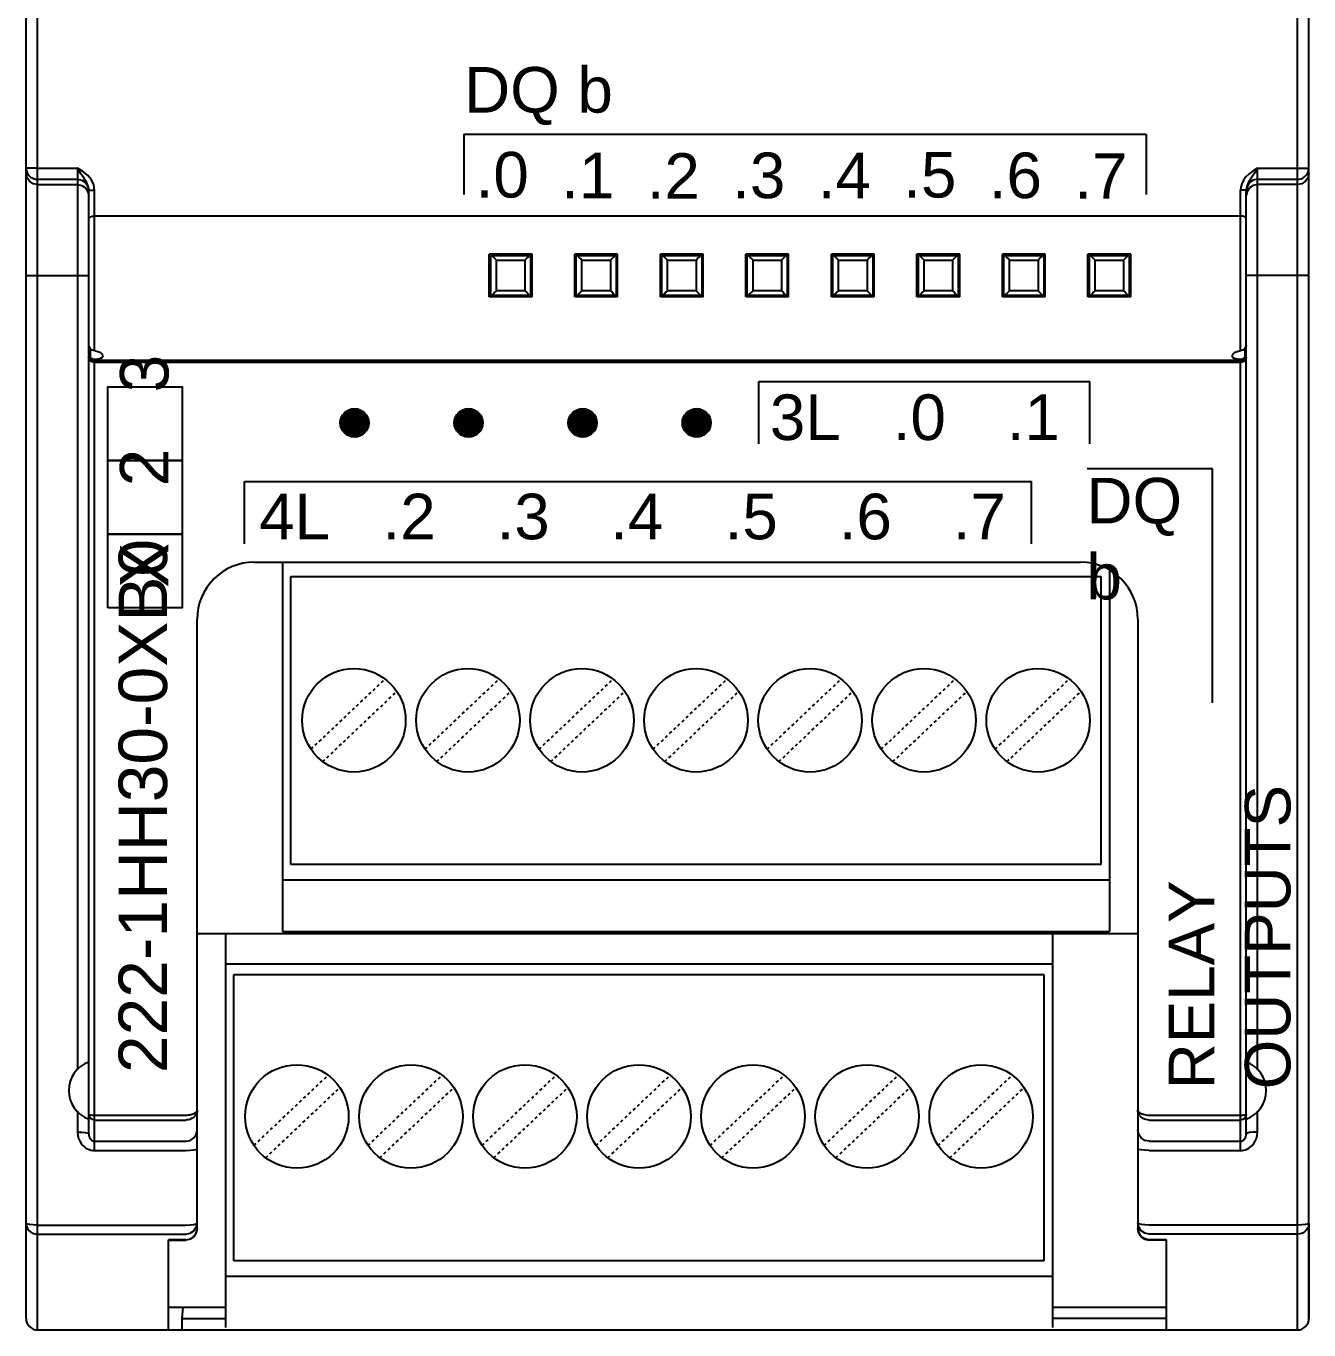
# Model space of a CAD drawing. Header units: inches. Extents: x 57 to 2760, y -193 to 2149.
# Drawn here: x 439.97 to 484.97, y 1503.68 to 1549.43 of the extents above; entities that cross this region are included whole.
import ezdxf

# ---------------------------------------------------------------- set-up
doc = ezdxf.new("R2010")
doc.units = ezdxf.units.IN
doc.header["$MEASUREMENT"] = 0
doc.linetypes.add('DOT', pattern=[0.2, 0.1, -0.1])
doc.styles.get("Standard").update_dxf_attribs({"font": 'arial.ttf'})

msp = doc.modelspace()

# ---------------------------------------------------------------- linework, layer by layer
at = {"color": 7, "linetype": 'Continuous'}
for p, q in [((440.37329, 1503.68422), (440.37329, 1603.68422)), ((484.57329, 1503.68422), (484.57329, 1603.68422)), ((439.97329, 1504.08422), (439.97329, 1603.28422)), ((484.97329, 1504.08422), (484.97329, 1603.28422)), ((439.97329, 1544.45532), (439.97329, 1563.09792)), ((484.97329, 1544.27052), (484.97329, 1563.09792)), ((440.37329, 1544.44652), (441.77329, 1544.44652)), ((441.77329, 1544.44652), (441.77329, 1512.807)), ((483.17329, 1512.807), (483.17329, 1544.44652)), ((483.17329, 1544.44652), (484.57329, 1544.44652)), ((484.9639, 1544.3695), (484.97329, 1544.45532)), ((440.37329, 1544.05684), (441.77329, 1544.05684)), ((440.37329, 1543.87204), (441.77329, 1543.87204)), ((442.14284, 1543.62605), (442.17329, 1543.47356)), ((442.17329, 1543.67629), (442.17329, 1543.67634)), ((442.17329, 1537.93337), (442.17329, 1543.6763)), ((442.27328, 1543.67221), (442.37329, 1543.67157)), ((442.37329, 1538.03858), (442.37329, 1543.67157)), ((482.67329, 1543.67221), (482.57329, 1543.67157)), ((482.57329, 1538.03858), (482.57329, 1543.67157)), ((482.77329, 1537.93337), (482.77329, 1543.67634)), ((482.80373, 1543.62605), (482.77329, 1543.47356)), ((483.17329, 1544.05684), (484.57329, 1544.05684)), ((484.57329, 1543.87204), (483.17329, 1543.87204)), ((482.57329, 1542.76809), (442.37329, 1542.76809)), ((456.22329, 1539.93422), (456.22329, 1541.43422)), ((457.72329, 1541.43422), (456.22329, 1541.43422)), ((456.27329, 1539.98422), (456.27329, 1541.38422)), ((456.27329, 1541.38422), (457.67329, 1541.38422)), ((457.67329, 1541.38422), (457.67329, 1539.98422)), ((457.72329, 1539.93422), (457.72329, 1541.43422)), ((459.22329, 1539.93422), (459.22329, 1541.43422)), ((460.72329, 1541.43422), (459.22329, 1541.43422)), ((459.27329, 1539.98422), (459.27329, 1541.38422)), ((459.27329, 1541.38422), (460.67329, 1541.38422)), ((460.67329, 1541.38422), (460.67329, 1539.98422)), ((460.72329, 1539.93422), (460.72329, 1541.43422)), ((462.22329, 1539.93422), (462.22329, 1541.43422)), ((463.72329, 1541.43422), (462.22329, 1541.43422)), ((462.27329, 1539.98422), (462.27329, 1541.38422)), ((462.27329, 1541.38422), (463.67329, 1541.38422)), ((463.67329, 1541.38422), (463.67329, 1539.98422)), ((463.72329, 1539.93422), (463.72329, 1541.43422)), ((465.22329, 1539.93422), (465.22329, 1541.43422)), ((466.72329, 1541.43422), (465.22329, 1541.43422)), ((465.27329, 1539.98422), (465.27329, 1541.38422)), ((465.27329, 1541.38422), (466.67329, 1541.38422)), ((466.67329, 1541.38422), (466.67329, 1539.98422)), ((466.72329, 1539.93422), (466.72329, 1541.43422)), ((468.22329, 1539.93422), (468.22329, 1541.43422)), ((469.72329, 1541.43422), (468.22329, 1541.43422)), ((468.27329, 1539.98422), (468.27329, 1541.38422)), ((468.27329, 1541.38422), (469.67329, 1541.38422)), ((469.67329, 1541.38422), (469.67329, 1539.98422)), ((469.72329, 1539.93422), (469.72329, 1541.43422)), ((471.22329, 1539.93422), (471.22329, 1541.43422)), ((472.72329, 1541.43422), (471.22329, 1541.43422)), ((471.27329, 1539.98422), (471.27329, 1541.38422)), ((471.27329, 1541.38422), (472.67329, 1541.38422)), ((472.67329, 1541.38422), (472.67329, 1539.98422)), ((472.72329, 1539.93422), (472.72329, 1541.43422)), ((474.22329, 1539.93422), (474.22329, 1541.43422)), ((475.72329, 1541.43422), (474.22329, 1541.43422)), ((474.27329, 1539.98422), (474.27329, 1541.38422)), ((474.27329, 1541.38422), (475.67329, 1541.38422)), ((475.67329, 1541.38422), (475.67329, 1539.98422)), ((475.72329, 1539.93422), (475.72329, 1541.43422)), ((477.22329, 1539.93422), (477.22329, 1541.43422)), ((478.72329, 1541.43422), (477.22329, 1541.43422)), ((477.27329, 1539.98422), (477.27329, 1541.38422)), ((477.27329, 1541.38422), (478.67329, 1541.38422)), ((478.67329, 1541.38422), (478.67329, 1539.98422)), ((478.72329, 1539.93422), (478.72329, 1541.43422)), ((456.22329, 1541.18422), (456.27329, 1541.18422)), ((456.47329, 1541.21993), (457.47329, 1541.21993)), ((456.47336, 1540.1485), (456.47336, 1541.21993)), ((457.47321, 1541.21993), (457.47321, 1540.1485)), ((459.47329, 1541.21993), (460.47329, 1541.21993)), ((459.47336, 1540.1485), (459.47336, 1541.21993)), ((460.47321, 1541.21993), (460.47321, 1540.1485)), ((462.47329, 1541.21993), (463.47329, 1541.21993)), ((462.47336, 1540.1485), (462.47336, 1541.21993)), ((463.47321, 1541.21993), (463.47321, 1540.1485)), ((465.47329, 1541.21993), (466.47329, 1541.21993)), ((465.47336, 1540.1485), (465.47336, 1541.21993)), ((466.47321, 1541.21993), (466.47321, 1540.1485)), ((468.47329, 1541.21993), (469.47329, 1541.21993)), ((468.47336, 1540.1485), (468.47336, 1541.21993)), ((469.47321, 1541.21993), (469.47321, 1540.1485)), ((471.47329, 1541.21993), (472.47329, 1541.21993)), ((471.47336, 1540.1485), (471.47336, 1541.21993)), ((472.47321, 1541.21993), (472.47321, 1540.1485)), ((474.47329, 1541.21993), (475.47329, 1541.21993)), ((474.47336, 1540.1485), (474.47336, 1541.21993)), ((475.47321, 1541.21993), (475.47321, 1540.1485)), ((477.47329, 1541.21993), (478.47329, 1541.21993)), ((477.47336, 1540.1485), (477.47336, 1541.21993)), ((478.47321, 1541.21993), (478.47321, 1540.1485)), ((478.67329, 1541.18422), (478.72329, 1541.18422)), ((439.97329, 1540.68422), (442.17329, 1540.68422)), ((484.97329, 1540.68422), (482.77329, 1540.68422)), ((456.22329, 1540.18422), (456.27329, 1540.18422)), ((457.67329, 1539.98422), (456.27329, 1539.98422)), ((457.47329, 1540.1485), (456.47329, 1540.1485)), ((460.67329, 1539.98422), (459.27329, 1539.98422)), ((460.47329, 1540.1485), (459.47329, 1540.1485)), ((463.67329, 1539.98422), (462.27329, 1539.98422)), ((463.47329, 1540.1485), (462.47329, 1540.1485)), ((466.67329, 1539.98422), (465.27329, 1539.98422)), ((466.47329, 1540.1485), (465.47329, 1540.1485)), ((469.67329, 1539.98422), (468.27329, 1539.98422)), ((469.47329, 1540.1485), (468.47329, 1540.1485)), ((472.67329, 1539.98422), (471.27329, 1539.98422)), ((472.47329, 1540.1485), (471.47329, 1540.1485)), ((475.67329, 1539.98422), (474.27329, 1539.98422)), ((475.47329, 1540.1485), (474.47329, 1540.1485)), ((478.67329, 1539.98422), (477.27329, 1539.98422)), ((478.47329, 1540.1485), (477.47329, 1540.1485)), ((478.67329, 1540.18422), (478.72329, 1540.18422)), ((457.72329, 1539.93422), (456.22329, 1539.93422)), ((460.72329, 1539.93422), (459.22329, 1539.93422)), ((463.72329, 1539.93422), (462.22329, 1539.93422)), ((466.72329, 1539.93422), (465.22329, 1539.93422)), ((469.72329, 1539.93422), (468.22329, 1539.93422)), ((472.72329, 1539.93422), (471.22329, 1539.93422)), ((475.72329, 1539.93422), (474.22329, 1539.93422)), ((478.72329, 1539.93422), (477.22329, 1539.93422)), ((442.22329, 1538.11532), (442.22329, 1537.8075)), ((482.72329, 1538.11532), (482.72329, 1537.8075)), ((442.17329, 1510.56805), (442.17329, 1537.89487)), ((442.37329, 1509.98165), (442.37329, 1537.74837)), ((482.57329, 1537.69563), (442.37329, 1537.69563)), ((482.57329, 1509.98165), (482.57329, 1537.74837)), ((482.75806, 1537.81863), (482.77329, 1537.89487)), ((482.77329, 1537.81211), (482.76272, 1537.75315)), ((482.77329, 1510.56805), (482.77329, 1537.89487)), ((482.77329, 1537.81211), (482.77329, 1537.89487)), ((482.57329, 1537.62824), (442.37329, 1537.62824)), ((450.9949, 1535.50489), (451.5001, 1536.01008)), ((450.99745, 1535.53063), (451.47435, 1536.00754)), ((450.99875, 1535.48554), (451.51945, 1536.00623)), ((451.0026, 1535.46618), (451.5388, 1536.00238)), ((451.00321, 1535.5596), (451.44539, 1536.00178)), ((451.00645, 1535.44683), (451.55816, 1535.99853)), ((451.00897, 1535.58856), (451.41643, 1535.99602)), ((451.0103, 1535.42748), (451.57751, 1535.99468)), ((451.01415, 1535.40813), (451.59686, 1535.99083)), ((451.01473, 1535.61752), (451.38746, 1535.99026)), ((451.018, 1535.38877), (451.61621, 1535.98698)), ((451.02049, 1535.64648), (451.3585, 1535.98449)), ((451.02185, 1535.36942), (451.63557, 1535.98313)), ((451.0257, 1535.35007), (451.65492, 1535.97929)), ((451.02625, 1535.67545), (451.32954, 1535.97873)), ((451.02955, 1535.33072), (451.67427, 1535.97544)), ((451.03442, 1535.70681), (451.29817, 1535.97057)), ((451.03584, 1535.3138), (451.69118, 1535.96915)), ((451.04513, 1535.29989), (451.70509, 1535.95986)), ((451.05442, 1535.28598), (451.719, 1535.95056)), ((451.06372, 1535.27208), (451.73291, 1535.94127)), ((451.07301, 1535.25817), (451.74682, 1535.93198)), ((451.08114, 1535.77674), (451.22825, 1535.92385)), ((451.0823, 1535.24426), (451.76073, 1535.92268)), ((451.0916, 1535.23035), (451.77464, 1535.91339)), ((451.10089, 1535.21644), (451.78854, 1535.9041)), ((451.11018, 1535.20253), (451.80245, 1535.8948)), ((451.11948, 1535.18862), (451.81636, 1535.88551)), ((451.12786, 1535.84666), (451.15833, 1535.87713)), ((451.12877, 1535.17472), (451.83027, 1535.87621)), ((451.13806, 1535.16081), (451.84418, 1535.86692)), ((451.15098, 1535.15052), (451.85446, 1535.85401)), ((451.16489, 1535.14123), (451.86376, 1535.8401)), ((454.99722, 1535.49326), (455.51172, 1536.00777)), ((454.99975, 1535.5422), (455.46279, 1536.00524)), ((455.00492, 1535.45456), (455.55043, 1536.00007)), ((455.01127, 1535.60013), (455.40486, 1535.99372)), ((455.01261, 1535.41585), (455.58913, 1535.99237)), ((455.02031, 1535.37715), (455.62784, 1535.98467)), ((455.02279, 1535.65805), (455.34693, 1535.98219)), ((455.02801, 1535.33844), (455.66654, 1535.97697)), ((455.04142, 1535.30545), (455.69954, 1535.96357)), ((455.05307, 1535.73474), (455.27025, 1535.95191)), ((455.06001, 1535.27763), (455.72736, 1535.94498)), ((455.07859, 1535.24981), (455.75517, 1535.92639)), ((455.09718, 1535.222), (455.78299, 1535.90781)), ((455.11577, 1535.19418), (455.81081, 1535.88922)), ((455.13435, 1535.16636), (455.83862, 1535.87063)), ((455.15933, 1535.14494), (455.86005, 1535.84565)), ((458.99722, 1535.49326), (459.51172, 1536.00777)), ((458.99975, 1535.5422), (459.46279, 1536.00524)), ((459.00492, 1535.45456), (459.55043, 1536.00007)), ((459.01127, 1535.60013), (459.40486, 1535.99372)), ((459.01261, 1535.41585), (459.58913, 1535.99237)), ((459.02031, 1535.37715), (459.62784, 1535.98467)), ((459.02279, 1535.65805), (459.34693, 1535.98219)), ((459.02801, 1535.33844), (459.66654, 1535.97697)), ((459.04142, 1535.30545), (459.69954, 1535.96357)), ((459.05307, 1535.73474), (459.27025, 1535.95191)), ((459.06001, 1535.27763), (459.72736, 1535.94498)), ((459.07859, 1535.24981), (459.75517, 1535.92639)), ((459.09718, 1535.222), (459.78299, 1535.90781)), ((459.11577, 1535.19418), (459.81081, 1535.88922)), ((459.13435, 1535.16636), (459.83862, 1535.87063)), ((459.15933, 1535.14494), (459.86005, 1535.84565)), ((462.99722, 1535.49326), (463.51172, 1536.00777)), ((462.99975, 1535.5422), (463.46279, 1536.00524)), ((463.00492, 1535.45456), (463.55043, 1536.00007)), ((463.01127, 1535.60013), (463.40486, 1535.99372)), ((463.01261, 1535.41585), (463.58913, 1535.99237)), ((463.02031, 1535.37715), (463.62784, 1535.98467)), ((463.02279, 1535.65805), (463.34693, 1535.98219)), ((463.02801, 1535.33844), (463.66654, 1535.97697)), ((463.04142, 1535.30545), (463.69954, 1535.96357)), ((463.05307, 1535.73474), (463.27025, 1535.95191)), ((463.06001, 1535.27763), (463.72736, 1535.94498)), ((463.07859, 1535.24981), (463.75517, 1535.92639)), ((463.09718, 1535.222), (463.78299, 1535.90781)), ((463.11577, 1535.19418), (463.81081, 1535.88922)), ((463.13435, 1535.16636), (463.83862, 1535.87063)), ((463.15933, 1535.14494), (463.86005, 1535.84565)), ((451.1788, 1535.13193), (451.87305, 1535.82619)), ((451.19271, 1535.12264), (451.88234, 1535.81228)), ((451.20661, 1535.11335), (451.89164, 1535.79837)), ((451.22052, 1535.10405), (451.90093, 1535.78446)), ((451.23443, 1535.09476), (451.91022, 1535.77055)), ((451.24834, 1535.08547), (451.91952, 1535.75665)), ((451.26225, 1535.07617), (451.92881, 1535.74274)), ((451.27616, 1535.06688), (451.93811, 1535.72883)), ((451.29007, 1535.05759), (451.9474, 1535.71492)), ((451.30464, 1535.04896), (451.95603, 1535.70035)), ((451.32399, 1535.04511), (451.95988, 1535.68099)), ((451.34335, 1535.04126), (451.96372, 1535.66164)), ((451.3627, 1535.03741), (451.96757, 1535.64229)), ((451.38205, 1535.03356), (451.97142, 1535.62294)), ((451.4014, 1535.02971), (451.97527, 1535.60358)), ((451.42076, 1535.02586), (451.97912, 1535.58423)), ((451.44011, 1535.02201), (451.98297, 1535.56488)), ((451.45946, 1535.01816), (451.98682, 1535.54553)), ((451.47881, 1535.01431), (451.99067, 1535.52617)), ((451.50042, 1535.01272), (451.99226, 1535.50456)), ((451.52939, 1535.01849), (451.9865, 1535.4756)), ((451.55835, 1535.02425), (451.98074, 1535.44663)), ((451.58731, 1535.03001), (451.97498, 1535.41767)), ((451.61628, 1535.03577), (451.96922, 1535.38871)), ((455.18715, 1535.12635), (455.87863, 1535.81783)), ((455.21497, 1535.10777), (455.89722, 1535.79002)), ((455.24279, 1535.08918), (455.91581, 1535.7622)), ((455.2706, 1535.07059), (455.93439, 1535.73438)), ((455.29842, 1535.05201), (455.95298, 1535.70657)), ((455.33562, 1535.0428), (455.96219, 1535.66937)), ((455.37432, 1535.0351), (455.96989, 1535.63066)), ((455.41303, 1535.0274), (455.97759, 1535.59196)), ((455.45173, 1535.0197), (455.98528, 1535.55325)), ((455.49044, 1535.012), (455.99298, 1535.51455)), ((455.54678, 1535.02195), (455.98304, 1535.4582)), ((455.60471, 1535.03347), (455.97152, 1535.40028)), ((459.18715, 1535.12635), (459.87863, 1535.81783)), ((459.21497, 1535.10777), (459.89722, 1535.79002)), ((459.24279, 1535.08918), (459.91581, 1535.7622)), ((459.2706, 1535.07059), (459.93439, 1535.73438)), ((459.29842, 1535.05201), (459.95298, 1535.70657)), ((459.33562, 1535.0428), (459.96219, 1535.66937)), ((459.37432, 1535.0351), (459.96989, 1535.63066)), ((459.41303, 1535.0274), (459.97759, 1535.59196)), ((459.45173, 1535.0197), (459.98528, 1535.55325)), ((459.49044, 1535.012), (459.99298, 1535.51455)), ((459.54678, 1535.02195), (459.98304, 1535.4582)), ((459.60471, 1535.03347), (459.97152, 1535.40028)), ((463.18715, 1535.12635), (463.87863, 1535.81783)), ((463.21497, 1535.10777), (463.89722, 1535.79002)), ((463.24279, 1535.08918), (463.91581, 1535.7622)), ((463.2706, 1535.07059), (463.93439, 1535.73438)), ((463.29842, 1535.05201), (463.95298, 1535.70657)), ((463.33562, 1535.0428), (463.96219, 1535.66937)), ((463.37432, 1535.0351), (463.96989, 1535.63066)), ((463.41303, 1535.0274), (463.97759, 1535.59196)), ((463.45173, 1535.0197), (463.98528, 1535.55325)), ((463.49044, 1535.012), (463.99298, 1535.51455)), ((463.54678, 1535.02195), (463.98304, 1535.4582)), ((463.60471, 1535.03347), (463.97152, 1535.40028)), ((451.64524, 1535.04153), (451.96346, 1535.35975)), ((451.6742, 1535.04729), (451.95769, 1535.33078)), ((451.72892, 1535.0788), (451.92618, 1535.27607)), ((451.79884, 1535.12553), (451.87946, 1535.20614)), ((455.66264, 1535.04499), (455.96, 1535.34235)), ((455.77092, 1535.10687), (455.89812, 1535.23407)), ((459.66264, 1535.04499), (459.96, 1535.34235)), ((459.77092, 1535.10687), (459.89812, 1535.23407)), ((463.66264, 1535.04499), (463.96, 1535.34235)), ((463.77092, 1535.10687), (463.89812, 1535.23407)), ((447.97338, 1530.62222), (476.97329, 1530.62222)), ((448.97329, 1530.62222), (448.97329, 1517.66422)), ((477.97329, 1530.35427), (477.97329, 1517.66422)), ((449.26329, 1530.12222), (477.68329, 1530.12222)), ((449.26329, 1520.01422), (449.26329, 1530.12222)), ((477.68329, 1520.01422), (477.68329, 1530.12222)), ((445.97329, 1507.23786), (445.97329, 1528.62222)), ((445.97329, 1511.39922), (445.97329, 1528.62222)), ((478.97329, 1528.62222), (478.97329, 1507.23786)), ((477.68329, 1520.01422), (449.26329, 1520.01422)), ((448.97329, 1519.47422), (477.97329, 1519.47422)), ((478.97329, 1517.57949), (445.97329, 1517.57949)), ((446.97329, 1517.57949), (446.97329, 1503.76422)), ((448.97329, 1517.66422), (477.97329, 1517.66422)), ((475.97329, 1517.57949), (475.97329, 1503.76422)), ((475.97329, 1516.51333), (446.97329, 1516.51333)), ((475.68329, 1516.14622), (447.26329, 1516.14622)), ((447.26329, 1506.11422), (447.26329, 1516.14622)), ((475.68329, 1506.11422), (475.68329, 1516.14622)), ((441.77329, 1511.36144), (441.77329, 1510.62822)), ((442.37329, 1511.22138), (445.57329, 1511.22138)), ((479.37329, 1511.22138), (482.57329, 1511.22138)), ((483.17329, 1510.62822), (483.17329, 1511.36144)), ((442.37329, 1511.04854), (445.57329, 1511.04854)), ((479.37329, 1511.04854), (482.57329, 1511.04854)), ((442.37329, 1510.30655), (445.57329, 1510.30655)), ((479.37329, 1510.30655), (482.57329, 1510.30655)), ((442.37329, 1509.98165), (445.57329, 1509.98165)), ((479.37329, 1509.98165), (482.57329, 1509.98165)), ((440.37329, 1507.3658), (445.57329, 1507.3658)), ((440.37329, 1507.04595), (445.57329, 1507.04595)), ((445.94268, 1507.2842), (445.97329, 1507.4325)), ((479.00389, 1507.2842), (478.97329, 1507.4325)), ((484.57329, 1507.3658), (479.37329, 1507.3658)), ((484.57329, 1507.04595), (479.37329, 1507.04595)), ((484.97329, 1507.4325), (484.97329, 1504.08422)), ((444.97329, 1503.68422), (444.97329, 1506.85052)), ((445.57329, 1506.85052), (444.97329, 1506.85052)), ((444.97329, 1506.83786), (445.57329, 1506.83786)), ((445.72449, 1506.86754), (445.57329, 1506.83786)), ((445.57329, 1506.85052), (445.68892, 1506.86706)), ((445.68892, 1506.86706), (445.79617, 1506.91623)), ((445.79617, 1506.91623), (445.8893, 1507.00039)), ((479.22208, 1506.86754), (479.37329, 1506.83786)), ((479.97329, 1506.85052), (479.37329, 1506.85052)), ((479.97329, 1506.83786), (479.37329, 1506.83786)), ((479.97329, 1503.68422), (479.97329, 1506.85052)), ((475.68329, 1506.11422), (447.26329, 1506.11422)), ((446.97329, 1505.57422), (475.97329, 1505.57422)), ((444.97329, 1504.48422), (446.97329, 1504.48422)), ((445.47329, 1504.48422), (445.44187, 1504.08422)), ((475.97329, 1504.48422), (479.97329, 1504.48422)), ((445.44187, 1504.08422), (445.44187, 1503.68422)), ((445.44187, 1504.08422), (446.97329, 1504.08422)), ((479.97329, 1504.08422), (475.97329, 1504.08422)), ((440.37329, 1503.68422), (484.57329, 1503.68422))]:
    msp.add_line(p, q, dxfattribs=at)
for p, q in [((455.32887, 1545.63612), (455.32887, 1543.52009)), ((455.32887, 1545.63612), (479.26797, 1545.63612)), ((479.26797, 1545.63612), (479.26797, 1543.52009)), ((465.67526, 1534.77219), (465.67526, 1536.96678)), ((465.67526, 1536.96678), (477.28262, 1536.96678)), ((477.28262, 1534.77219), (477.28262, 1536.96678)), ((481.59361, 1533.9007), (477.19931, 1533.9007)), ((481.59361, 1525.68973), (481.59361, 1533.9007)), ((447.64037, 1533.45933), (475.24773, 1533.45933)), ((447.64037, 1531.26474), (447.64037, 1533.45933)), ((475.24773, 1531.26474), (475.24773, 1533.45933))]:
    msp.add_line(p, q)
at = {"linetype": 'DOT'}
for p, q in [((449.96743, 1524.06099), (452.56651, 1526.52304)), ((453.96743, 1524.06099), (456.56651, 1526.52304)), ((457.96743, 1524.06099), (460.56651, 1526.52304)), ((461.96743, 1524.06099), (464.56651, 1526.52304)), ((465.96743, 1524.06099), (468.56651, 1526.52304)), ((469.96743, 1524.06099), (472.56651, 1526.52304)), ((473.96743, 1524.06099), (476.56651, 1526.52304)), ((450.38006, 1523.6254), (452.97914, 1526.08745)), ((454.38006, 1523.6254), (456.97914, 1526.08745)), ((458.38006, 1523.6254), (460.97914, 1526.08745)), ((462.38006, 1523.6254), (464.97914, 1526.08745)), ((466.38006, 1523.6254), (468.97914, 1526.08745)), ((470.38006, 1523.6254), (472.97914, 1526.08745)), ((474.38006, 1523.6254), (476.97914, 1526.08745)), ((447.96743, 1510.16099), (450.56651, 1512.62304)), ((451.96743, 1510.16099), (454.56651, 1512.62304)), ((455.96743, 1510.16099), (458.56651, 1512.62304)), ((459.96743, 1510.16099), (462.56651, 1512.62304)), ((463.96743, 1510.16099), (466.56651, 1512.62304)), ((467.96743, 1510.16099), (470.56651, 1512.62304)), ((471.96743, 1510.16099), (474.56651, 1512.62304)), ((448.38006, 1509.7254), (450.97914, 1512.18745)), ((452.38006, 1509.7254), (454.97914, 1512.18745)), ((456.38006, 1509.7254), (458.97914, 1512.18745)), ((460.38006, 1509.7254), (462.97914, 1512.18745)), ((464.38006, 1509.7254), (466.97914, 1512.18745)), ((468.38006, 1509.7254), (470.97914, 1512.18745)), ((472.38006, 1509.7254), (474.97914, 1512.18745))]:
    msp.add_line(p, q, dxfattribs=at)
at = {"color": 7, "linetype": 'Continuous'}
for points in [[(440.37329, 1544.44652), (440.21965, 1544.4472), (440.0895, 1544.44912), (440.00296, 1544.45199), (439.97329, 1544.45532)], [(439.97329, 1544.45532), (439.97839, 1544.39188), (439.99524, 1544.32513), (440.02578, 1544.25797), (440.07127, 1544.19405), (440.13166, 1544.13776), (440.20491, 1544.09386), (440.28714, 1544.06619), (440.37329, 1544.05684)], [(440.37329, 1543.87204), (440.22021, 1543.90237), (440.09044, 1543.98875), (440.00373, 1544.11803), (439.97329, 1544.27052)], [(442.17329, 1543.67634), (442.15495, 1543.80654), (442.09954, 1543.93964), (442.00723, 1544.08268), (441.88988, 1544.25268), (441.77329, 1544.44652)], [(442.37329, 1543.67157), (442.34588, 1543.85858), (442.26307, 1544.03938), (442.12454, 1544.20493), (441.94797, 1544.34125), (441.77329, 1544.44652)], [(483.17329, 1544.44652), (483.01548, 1544.35216), (482.87764, 1544.2535), (482.76281, 1544.14418), (482.67494, 1544.02557), (482.6157, 1543.90352), (482.58311, 1543.78385), (482.57329, 1543.67157)], [(483.17329, 1544.44652), (483.06801, 1544.27039), (482.97628, 1544.1346), (482.89981, 1544.02553), (482.84113, 1543.92868), (482.80158, 1543.83838), (482.77983, 1543.75386), (482.77329, 1543.67634)], [(484.57329, 1544.44652), (484.72692, 1544.4472), (484.85707, 1544.44912), (484.94361, 1544.45199), (484.97329, 1544.45532)], [(484.57329, 1544.05684), (484.63696, 1544.06192), (484.70397, 1544.07871), (484.77138, 1544.10914), (484.83556, 1544.15445), (484.89206, 1544.21461), (484.93612, 1544.28758), (484.9639, 1544.3695)], [(484.97329, 1544.27052), (484.94284, 1544.11803), (484.85613, 1543.98875), (484.72636, 1543.90237), (484.57329, 1543.87204)], [(441.77329, 1544.05684), (441.92636, 1544.02651), (442.05613, 1543.94013), (442.14284, 1543.81085), (442.16984, 1543.67561)], [(441.77329, 1543.87204), (441.92636, 1543.84171), (442.05613, 1543.75533), (442.14284, 1543.62605)], [(442.17329, 1543.67634), (442.20008, 1543.67396), (442.27328, 1543.67221)], [(482.77329, 1543.67634), (482.74649, 1543.67396), (482.67329, 1543.67221)], [(483.17329, 1544.05684), (483.02021, 1544.02651), (482.89044, 1543.94013), (482.80373, 1543.81085), (482.77674, 1543.67565)], [(483.17329, 1543.87204), (483.02021, 1543.84171), (482.89044, 1543.75533), (482.80373, 1543.62605)], [(442.17329, 1542.68778), (442.18719, 1542.7176), (442.22848, 1542.74354), (442.29334, 1542.76153), (442.37329, 1542.76809)], [(482.77329, 1542.68778), (482.75938, 1542.7176), (482.71809, 1542.74354), (482.65323, 1542.76153), (482.57329, 1542.76809)], [(456.47329, 1541.21993), (456.41903, 1541.27507), (456.36654, 1541.32981), (456.31595, 1541.38422)], [(457.47329, 1541.21993), (457.52754, 1541.27507), (457.58003, 1541.32981), (457.63062, 1541.38422)], [(459.47329, 1541.21993), (459.41904, 1541.27505), (459.36655, 1541.3298), (459.31595, 1541.38422)], [(460.47329, 1541.21993), (460.52753, 1541.27505), (460.58002, 1541.3298), (460.63062, 1541.38422)], [(462.47329, 1541.21993), (462.41906, 1541.27504), (462.36656, 1541.32979), (462.31595, 1541.38422)], [(463.47329, 1541.21993), (463.52751, 1541.27504), (463.58001, 1541.32979), (463.63062, 1541.38422)], [(465.47329, 1541.21993), (465.41907, 1541.27503), (465.36658, 1541.32977), (465.31595, 1541.38422)], [(466.47329, 1541.21993), (466.5275, 1541.27503), (466.57999, 1541.32977), (466.63062, 1541.38422)], [(468.47329, 1541.21993), (468.41908, 1541.27502), (468.36659, 1541.32976), (468.31595, 1541.38422)], [(469.47329, 1541.21993), (469.52749, 1541.27502), (469.57998, 1541.32976), (469.63062, 1541.38422)], [(471.47329, 1541.21993), (471.41909, 1541.27501), (471.36659, 1541.32975), (471.31595, 1541.38422)], [(472.47329, 1541.21993), (472.52748, 1541.27501), (472.57997, 1541.32975), (472.63062, 1541.38422)], [(474.47329, 1541.21993), (474.4191, 1541.275), (474.3666, 1541.32975), (474.31595, 1541.38422)], [(475.47329, 1541.21993), (475.52747, 1541.275), (475.57997, 1541.32975), (475.63062, 1541.38422)], [(477.47329, 1541.21993), (477.4191, 1541.275), (477.3666, 1541.32974), (477.31595, 1541.38422)], [(478.47329, 1541.21993), (478.52747, 1541.275), (478.57997, 1541.32974), (478.63062, 1541.38422)], [(456.47329, 1540.1485), (456.41903, 1540.09337), (456.36654, 1540.03862), (456.31595, 1539.98422)], [(457.47329, 1540.1485), (457.52754, 1540.09337), (457.58003, 1540.03862), (457.63062, 1539.98422)], [(459.47329, 1540.1485), (459.41904, 1540.09338), (459.36655, 1540.03864), (459.31595, 1539.98422)], [(460.47329, 1540.1485), (460.52753, 1540.09338), (460.58002, 1540.03864), (460.63062, 1539.98422)], [(462.47329, 1540.1485), (462.41906, 1540.0934), (462.36656, 1540.03865), (462.31595, 1539.98422)], [(463.47329, 1540.1485), (463.52751, 1540.0934), (463.58001, 1540.03865), (463.63062, 1539.98422)], [(465.47329, 1540.1485), (465.41907, 1540.09341), (465.36658, 1540.03866), (465.31595, 1539.98422)], [(466.47329, 1540.1485), (466.5275, 1540.09341), (466.57999, 1540.03866), (466.63062, 1539.98422)], [(468.47329, 1540.1485), (468.41908, 1540.09342), (468.36659, 1540.03868), (468.31595, 1539.98422)], [(469.47329, 1540.1485), (469.52749, 1540.09342), (469.57998, 1540.03868), (469.63062, 1539.98422)], [(471.47329, 1540.1485), (471.41909, 1540.09343), (471.36659, 1540.03868), (471.31595, 1539.98422)], [(472.47329, 1540.1485), (472.52748, 1540.09343), (472.57997, 1540.03868), (472.63062, 1539.98422)], [(474.47329, 1540.1485), (474.4191, 1540.09344), (474.3666, 1540.03869), (474.31595, 1539.98422)], [(475.47329, 1540.1485), (475.52747, 1540.09344), (475.57997, 1540.03869), (475.63062, 1539.98422)], [(477.47329, 1540.1485), (477.4191, 1540.09344), (477.3666, 1540.03869), (477.31595, 1539.98422)], [(478.47329, 1540.1485), (478.52747, 1540.09344), (478.57997, 1540.03869), (478.63062, 1539.98422)], [(442.22329, 1538.11532), (442.1861, 1538.17415), (442.17329, 1538.24119)], [(442.37329, 1538.03858), (442.29144, 1538.06507), (442.22329, 1538.11532)], [(482.72329, 1538.11532), (482.65515, 1538.06509), (482.57329, 1538.03858)], [(482.77329, 1538.24119), (482.76041, 1538.17399), (482.72329, 1538.11532)], [(442.17329, 1537.93337), (442.1861, 1537.86633), (442.22329, 1537.8075)], [(442.37329, 1537.69563), (442.29675, 1537.7108), (442.23186, 1537.75399), (442.18851, 1537.81863), (442.17329, 1537.89487)], [(442.37329, 1537.62824), (442.31169, 1537.63718), (442.25702, 1537.6625), (442.21334, 1537.70172), (442.18388, 1537.75307), (442.17329, 1537.81211)], [(442.22329, 1537.8075), (442.29145, 1537.76081), (442.37329, 1537.74837)], [(442.67329, 1537.86514), (442.65233, 1537.91444), (442.59113, 1537.96434), (442.495, 1538.00805), (442.37329, 1538.03858)], [(442.37329, 1537.74837), (442.495, 1537.76268), (442.59113, 1537.78703), (442.65233, 1537.82161), (442.67329, 1537.86514)], [(482.57329, 1538.03858), (482.45157, 1538.00805), (482.35544, 1537.96434), (482.29424, 1537.91444), (482.27329, 1537.86514)], [(482.27329, 1537.86514), (482.29424, 1537.82161), (482.35544, 1537.78703), (482.45157, 1537.76268), (482.57329, 1537.74837)], [(482.57329, 1537.69563), (482.64982, 1537.7108), (482.71471, 1537.75399), (482.75806, 1537.81863)], [(482.57329, 1537.74837), (482.65516, 1537.76082), (482.72329, 1537.8075)], [(482.76272, 1537.75315), (482.73344, 1537.70197), (482.68978, 1537.66265), (482.63496, 1537.6372), (482.57329, 1537.62824)], [(482.72329, 1537.8075), (482.76041, 1537.86617), (482.77329, 1537.93337)], [(442.37329, 1511.04854), (442.29771, 1511.06286), (442.23279, 1511.10423), (442.18862, 1511.16755), (442.17329, 1511.24173)], [(442.17329, 1511.24173), (442.18862, 1511.23392), (442.23279, 1511.22725), (442.29771, 1511.22289), (442.37329, 1511.22138)], [(445.97329, 1511.39929), (445.96953, 1511.35131), (445.96, 1511.30961), (445.94506, 1511.26983), (445.92449, 1511.23138), (445.8987, 1511.1953), (445.86845, 1511.16255), (445.8347, 1511.1338), (445.79731, 1511.1087), (445.75607, 1511.0873), (445.71194, 1511.07028), (445.66614, 1511.05812), (445.61993, 1511.05093), (445.57329, 1511.04854)], [(445.57329, 1511.22138), (445.61993, 1511.2226), (445.66615, 1511.22624), (445.71194, 1511.23242), (445.75608, 1511.24105), (445.79732, 1511.2519), (445.8347, 1511.26463), (445.86845, 1511.27921), (445.8987, 1511.29583), (445.92449, 1511.31412), (445.94506, 1511.33362), (445.96, 1511.35379), (445.96953, 1511.37493), (445.97329, 1511.39922)], [(479.37327, 1511.04854), (479.30836, 1511.05319), (479.25092, 1511.06535), (479.20076, 1511.08284), (479.15735, 1511.10403), (479.11992, 1511.12786), (479.08755, 1511.15381), (479.05917, 1511.1821), (479.03418, 1511.21323), (479.01294, 1511.247), (478.99598, 1511.28279), (478.98364, 1511.31996), (478.97604, 1511.35811), (478.97329, 1511.39927)], [(478.97329, 1511.39925), (478.97604, 1511.37838), (478.98364, 1511.35904), (478.99597, 1511.3402), (479.01293, 1511.32205), (479.03417, 1511.30493), (479.05916, 1511.28914), (479.08753, 1511.27479), (479.11989, 1511.26163), (479.15732, 1511.24954), (479.20071, 1511.23879), (479.25086, 1511.22992), (479.3083, 1511.22375), (479.37319, 1511.22139)], [(482.77329, 1511.24173), (482.75806, 1511.1678), (482.71471, 1511.10512), (482.64982, 1511.06325), (482.57329, 1511.04854)], [(482.57329, 1511.22138), (482.65007, 1511.22294), (482.71534, 1511.22741), (482.75842, 1511.23403), (482.77329, 1511.24173)], [(445.57329, 1510.30655), (445.72636, 1510.33596), (445.85613, 1510.41972), (445.94284, 1510.54506), (445.97329, 1510.69292)], [(479.37329, 1510.30655), (479.22021, 1510.33596), (479.09044, 1510.41972), (479.00373, 1510.54506), (478.97329, 1510.69292)], [(441.77329, 1510.62822), (441.78439, 1510.50442), (441.81329, 1510.39616), (441.85468, 1510.30314), (441.90469, 1510.22449), (441.95992, 1510.15963), (442.01731, 1510.10779), (442.07485, 1510.06734), (442.13211, 1510.03621), (442.18985, 1510.01262), (442.24924, 1509.99562), (442.31057, 1509.98519), (442.37329, 1509.98165)], [(441.77329, 1510.62822), (441.92636, 1510.62364), (442.05613, 1510.6106), (442.14284, 1510.59108), (442.17329, 1510.56805)], [(442.17329, 1510.56805), (442.17699, 1510.518), (442.18662, 1510.47423), (442.20042, 1510.43662), (442.21709, 1510.4048), (442.2355, 1510.37857), (442.25463, 1510.35759), (442.27381, 1510.34122), (442.2929, 1510.32863), (442.31214, 1510.31908), (442.33194, 1510.31221), (442.35238, 1510.30798), (442.37329, 1510.30655)], [(482.57329, 1509.98165), (482.62827, 1509.98437), (482.68464, 1509.99289), (482.74261, 1510.00794), (482.80213, 1510.03054), (482.86285, 1510.06196), (482.9239, 1510.10357), (482.98373, 1510.15667), (483.0404, 1510.2225), (483.09132, 1510.30207), (483.13322, 1510.39598), (483.16224, 1510.50476), (483.17329, 1510.62822)], [(482.57329, 1510.30655), (482.59162, 1510.30765), (482.61041, 1510.3111), (482.62973, 1510.31719), (482.64957, 1510.32634), (482.66981, 1510.33906), (482.69016, 1510.35589), (482.7101, 1510.37737), (482.72898, 1510.40399), (482.74595, 1510.43617), (482.75992, 1510.47414), (482.7696, 1510.51812), (482.77329, 1510.56805)], [(483.17329, 1510.62822), (483.02021, 1510.62364), (482.89044, 1510.6106), (482.80373, 1510.59108), (482.77329, 1510.56805)], [(445.57329, 1509.98165), (445.72636, 1509.98633), (445.85613, 1509.99965), (445.94284, 1510.01959), (445.97329, 1510.04311)], [(479.37329, 1509.98165), (479.22021, 1509.98633), (479.09044, 1509.99965), (479.00373, 1510.01959), (478.97329, 1510.04311)], [(439.97329, 1507.4325), (439.97848, 1507.37042), (439.99557, 1507.30528), (440.02647, 1507.23991), (440.07235, 1507.17785), (440.13305, 1507.12343), (440.20629, 1507.08124), (440.28807, 1507.05482), (440.37329, 1507.04595)], [(440.37329, 1507.3658), (440.21994, 1507.37089), (440.09003, 1507.3854), (440.0034, 1507.40711), (439.97329, 1507.4325)], [(445.57329, 1507.3658), (445.72539, 1507.37081), (445.85562, 1507.38525), (445.94268, 1507.40691), (445.97329, 1507.4325)], [(445.57329, 1507.04595), (445.72539, 1507.07499), (445.85562, 1507.15868), (445.94268, 1507.2842)], [(445.97329, 1507.23786), (445.94389, 1507.08735), (445.85684, 1506.95573), (445.72449, 1506.86754)], [(445.8893, 1507.00039), (445.95214, 1507.1136), (445.97329, 1507.23786)], [(479.37329, 1507.3658), (479.22118, 1507.37081), (479.09095, 1507.38525), (479.00389, 1507.40691), (478.97329, 1507.4325)], [(478.97329, 1507.23786), (479.00268, 1507.08735), (479.08973, 1506.95573), (479.22208, 1506.86754)], [(479.37329, 1506.85052), (479.25765, 1506.86706), (479.1504, 1506.91623), (479.05728, 1507.00039), (478.99443, 1507.1136), (478.97329, 1507.23786)], [(479.37329, 1507.04595), (479.22118, 1507.07499), (479.09095, 1507.15868), (479.00389, 1507.2842)], [(484.97329, 1507.4325), (484.94317, 1507.40711), (484.85654, 1507.3854), (484.72663, 1507.37089), (484.57329, 1507.3658)], [(484.97329, 1507.4325), (484.96881, 1507.37481), (484.95361, 1507.31275), (484.92525, 1507.24884), (484.88184, 1507.18651), (484.8224, 1507.13006), (484.7482, 1507.08487), (484.66323, 1507.05585), (484.57329, 1507.04595)]]:
    msp.add_lwpolyline(points, dxfattribs=at)
for points in [[(442.84648, 1534.19054), (442.84648, 1536.77397), (445.45164, 1536.77397), (445.45164, 1534.19054)], [(442.84648, 1531.60711), (442.84648, 1534.19054), (445.45164, 1534.19054), (445.45164, 1531.60711)], [(442.84648, 1529.02368), (442.84648, 1531.60711), (445.45164, 1531.60711), (445.45164, 1529.02368)]]:
    msp.add_lwpolyline(points, close=True)
for centre, radius in [((451.49362, 1535.51137), 0.5), ((455.49362, 1535.51137), 0.5), ((459.49362, 1535.51137), 0.5), ((463.49362, 1535.51137), 0.5), ((451.47329, 1525.07422), 1.815), ((455.47329, 1525.07422), 1.815), ((459.47329, 1525.07422), 1.815), ((463.47329, 1525.07422), 1.815), ((467.47329, 1525.07422), 1.815), ((471.47329, 1525.07422), 1.815), ((475.47329, 1525.07422), 1.815), ((449.47329, 1511.17422), 1.815), ((453.47329, 1511.17422), 1.815), ((457.47329, 1511.17422), 1.815), ((461.47329, 1511.17422), 1.815), ((465.47329, 1511.17422), 1.815), ((469.47329, 1511.17422), 1.815), ((473.47329, 1511.17422), 1.815)]:
    msp.add_circle(centre, radius, dxfattribs=at)
for centre, radius, start, end in [((457.87329, 1541.38422), 0.2, 180, 219.509619), ((459.07329, 1541.38422), 0.2, 320.490381, 0), ((460.87329, 1541.38422), 0.2, 180, 219.509619), ((462.07329, 1541.38422), 0.2, 320.490381, 0), ((463.87329, 1541.38422), 0.2, 180, 219.509619), ((465.07329, 1541.38422), 0.2, 320.490381, 0), ((466.87329, 1541.38422), 0.2, 180, 219.509619), ((468.07329, 1541.38422), 0.2, 320.490381, 0), ((469.87329, 1541.38422), 0.2, 180, 219.509619), ((471.07329, 1541.38422), 0.2, 320.490381, 0), ((472.87329, 1541.38422), 0.2, 180, 219.509619), ((474.07329, 1541.38422), 0.2, 320.490381, 0), ((475.87329, 1541.38422), 0.2, 180, 219.509619), ((477.07329, 1541.38422), 0.2, 320.490381, 0), ((457.87329, 1541.38422), 0.2, 210, 219.509619), ((460.87329, 1541.38422), 0.2, 210, 219.509619), ((463.87329, 1541.38422), 0.2, 210, 219.509619), ((466.87329, 1541.38422), 0.2, 210, 219.509619), ((469.87329, 1541.38422), 0.2, 210, 219.509619), ((472.87329, 1541.38422), 0.2, 210, 219.509619), ((475.87329, 1541.38422), 0.2, 210, 219.509619), ((457.87329, 1539.98422), 0.2, 140.490381, 180), ((457.87329, 1539.98422), 0.2, 140.490381, 150), ((459.07329, 1539.98422), 0.2, 0, 39.509599), ((459.07329, 1539.98422), 0.2, 0, 39.509619), ((460.87329, 1539.98422), 0.2, 140.490381, 180), ((460.87329, 1539.98422), 0.2, 140.490381, 150), ((462.07329, 1539.98422), 0.2, 0, 39.509599), ((462.07329, 1539.98422), 0.2, 0, 39.509619), ((463.87329, 1539.98422), 0.2, 140.490381, 180), ((463.87329, 1539.98422), 0.2, 140.490381, 150), ((465.07329, 1539.98422), 0.2, 0, 39.509599), ((465.07329, 1539.98422), 0.2, 0, 39.509619), ((466.87329, 1539.98422), 0.2, 140.490381, 180), ((466.87329, 1539.98422), 0.2, 140.490381, 150), ((468.07329, 1539.98422), 0.2, 0, 39.509599), ((468.07329, 1539.98422), 0.2, 0, 39.509619), ((469.87329, 1539.98422), 0.2, 140.490381, 180), ((469.87329, 1539.98422), 0.2, 140.490381, 150), ((471.07329, 1539.98422), 0.2, 0, 39.509599), ((471.07329, 1539.98422), 0.2, 0, 39.509619), ((472.87329, 1539.98422), 0.2, 140.490381, 180), ((472.87329, 1539.98422), 0.2, 140.490381, 150), ((474.07329, 1539.98422), 0.2, 0, 39.509599), ((474.07329, 1539.98422), 0.2, 0, 39.509619), ((475.87329, 1539.98422), 0.2, 140.490381, 180), ((475.87329, 1539.98422), 0.2, 140.490381, 150), ((477.07329, 1539.98422), 0.2, 0, 39.509599), ((477.07329, 1539.98422), 0.2, 0, 39.509619), ((447.97329, 1528.62222), 2, 89.997333, 180), ((476.97329, 1528.62222), 2, 359.997323, 90), ((442.53757, 1512.08422), 1.06429, 110.01596, 249.98404), ((482.409, 1512.08422), 1.06429, 290.01596, 69.98404), ((440.37329, 1504.08422), 0.4, 180, 270), ((484.57329, 1504.08422), 0.4, 270, 0)]:
    msp.add_arc(centre, radius, start, end, dxfattribs=at)

# ---------------------------------------------------------------- texts
at = {"char_height": 1.6}
for s, insert, width, attachment_point in [('DQ b', (455.34094, 1546.97825), 10.5339905, 4), ('.0', (456.67554, 1543.3951), 6.9302573, 8), ('.1', (459.67554, 1543.3951), 6.9302573, 8), ('.2', (462.67554, 1543.37252), 6.9302573, 8), ('.3', (465.67547, 1543.37252), 6.9302573, 8), ('.4', (468.67547, 1543.3951), 6.9302573, 8), ('.5', (471.67547, 1543.3951), 6.9302573, 8), ('.6', (474.67547, 1543.37252), 6.9302573, 8), ('.7', (477.6754, 1543.37252), 6.9302573, 8), ('3L', (467.30715, 1536.50934), 5.3067617, 2), ('.0', (471.30715, 1536.50934), 5.3067617, 2), ('.1', (475.30715, 1536.50934), 5.3067617, 2), ('DQ b', (477.17167, 1533.58262), 4.6391974, 1), ('4L', (449.39167, 1533.02404), 5.3067617, 2), ('.2', (453.41087, 1533.02624), 5.3067617, 2), ('.3', (457.41087, 1533.02624), 5.3067617, 2), ('.4', (461.39167, 1533.02404), 5.3067617, 2), ('.5', (465.41087, 1533.02624), 5.3067617, 2), ('.6', (469.41087, 1533.02624), 5.3067617, 2), ('.7', (473.41087, 1533.02624), 5.3067617, 2)]:
    msp.add_mtext(s, dxfattribs=dict(at, insert=insert, width=width, attachment_point=attachment_point))
at = {"attachment_point": 1, "rotation": 90}
for s, insert, char_height, width in [('X   2   3', (443.26779, 1529.71955), 1.7, 12.5784889), ('{\\fArial|b0|i0|c0|p32;222-1HH30-0XB0}', (443.21912, 1512.69682), 1.7, 24.8996336), ('RELAY OUTPUTS', (480.05764, 1512.12851), 1.6, 15.8485333)]:
    msp.add_mtext(s, dxfattribs=dict(at, insert=insert, char_height=char_height, width=width))

doc.saveas('drawing.dxf')
